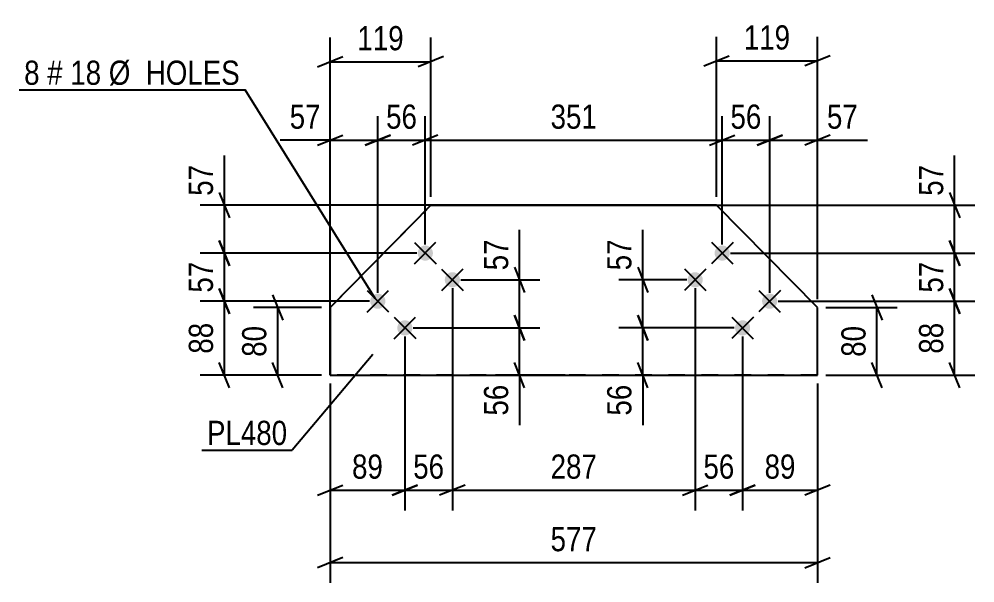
# Model space of a CAD drawing. Header units: millimetres. Extents: x 0 to 1189, y 0 to 841.
# Drawn here: x 143.6 to 256.7, y 121.1 to 187.9 of the extents above; entities that cross this region are included whole.
import ezdxf

# ---------------------------------------------------------------- set-up
doc = ezdxf.new("R2010")
doc.units = ezdxf.units.MM
doc.linetypes.add('DXK_LINE_DOT2', pattern=[3.9198, 1.9599, -1.9599])
doc.styles.add('Arial Narrow', font='ARIALN.TTF', dxfattribs={"height": 0.2})

# ---------------------------------------------------------------- blocks, each defined once
blk = doc.blocks.new('Bolt-570385304-2362 - 2356')
at = {"linetype": 'Continuous'}
for points in [[(192.29, 159.52), (192.15, 159.4), (191.98, 159.32), (191.8, 159.27), (191.61, 159.26), (191.43, 159.29), (191.25, 159.36), (191.09, 159.46), (190.96, 159.59), (190.86, 159.75), (190.79, 159.93), (190.76, 160.11), (190.77, 160.3), (190.82, 160.48), (190.91, 160.65), (191.03, 160.8), (191.17, 160.91), (191.34, 161), (191.52, 161.05), (191.71, 161.06), (191.9, 161.03), (192.07, 160.96), (192.23, 160.85), (192.36, 160.72), (192.46, 160.56), (192.53, 160.39), (192.56, 160.2), (192.55, 160.01), (192.5, 159.83), (192.41, 159.66)], [(195.5, 156.36), (195.35, 156.24), (195.18, 156.16), (195, 156.11), (194.81, 156.1), (194.63, 156.13), (194.45, 156.2), (194.3, 156.3), (194.16, 156.43), (194.06, 156.59), (193.99, 156.77), (193.96, 156.95), (193.98, 157.14), (194.02, 157.32), (194.11, 157.49), (194.23, 157.63), (194.38, 157.75), (194.54, 157.84), (194.73, 157.89), (194.91, 157.89), (195.1, 157.87), (195.27, 157.8), (195.43, 157.69), (195.56, 157.56), (195.67, 157.4), (195.73, 157.23), (195.76, 157.04), (195.75, 156.85), (195.7, 156.67), (195.62, 156.5)], [(186.68, 153.82), (186.53, 153.71), (186.36, 153.62), (186.18, 153.57), (185.99, 153.56), (185.81, 153.59), (185.63, 153.66), (185.47, 153.76), (185.34, 153.9), (185.24, 154.06), (185.17, 154.23), (185.14, 154.42), (185.15, 154.61), (185.2, 154.79), (185.29, 154.95), (185.41, 155.1), (185.55, 155.22), (185.72, 155.3), (185.9, 155.35), (186.09, 155.36), (186.28, 155.33), (186.45, 155.26), (186.61, 155.16), (186.74, 155.03), (186.84, 154.87), (186.91, 154.69), (186.94, 154.51), (186.93, 154.32), (186.88, 154.14), (186.79, 153.97)], [(189.88, 150.66), (189.73, 150.55), (189.56, 150.46), (189.38, 150.41), (189.2, 150.4), (189.01, 150.43), (188.83, 150.5), (188.68, 150.6), (188.54, 150.74), (188.44, 150.9), (188.37, 151.07), (188.35, 151.26), (188.36, 151.44), (188.41, 151.63), (188.49, 151.79), (188.61, 151.94), (188.76, 152.06), (188.92, 152.14), (189.11, 152.19), (189.29, 152.2), (189.48, 152.17), (189.66, 152.1), (189.81, 152), (189.95, 151.87), (190.05, 151.71), (190.11, 151.53), (190.14, 151.35), (190.13, 151.16), (190.08, 150.98), (190, 150.81)]]:
    blk.add_hatch(color=1, dxfattribs=at).paths.add_polyline_path(points)
at = {"color": 1, "linetype": 'Continuous'}
for p, q in [((190.38, 161.42), (192.94, 158.89)), ((190.4, 158.88), (192.92, 161.44)), ((193.58, 158.26), (196.14, 155.73)), ((193.6, 155.71), (196.13, 158.28)), ((184.76, 155.73), (187.32, 153.2)), ((184.78, 153.18), (187.31, 155.74)), ((187.96, 152.57), (190.53, 150.04)), ((187.98, 150.02), (190.51, 152.58))]:
    blk.add_line(p, q, dxfattribs=at)
blk = doc.blocks.new('Bolt-570385304-2372 - 2356')
at = {"linetype": 'Continuous'}
for points in [[(227.43, 159.52), (227.29, 159.4), (227.12, 159.32), (226.94, 159.27), (226.75, 159.26), (226.56, 159.29), (226.39, 159.36), (226.23, 159.46), (226.1, 159.59), (226, 159.75), (225.93, 159.93), (225.9, 160.11), (225.91, 160.3), (225.96, 160.48), (226.05, 160.65), (226.17, 160.8), (226.31, 160.91), (226.48, 161), (226.66, 161.05), (226.85, 161.06), (227.04, 161.03), (227.21, 160.96), (227.37, 160.85), (227.5, 160.72), (227.6, 160.56), (227.67, 160.39), (227.7, 160.2), (227.69, 160.01), (227.64, 159.83), (227.55, 159.66)], [(224.23, 156.36), (224.08, 156.24), (223.92, 156.16), (223.74, 156.11), (223.55, 156.1), (223.36, 156.13), (223.19, 156.2), (223.03, 156.3), (222.9, 156.43), (222.79, 156.59), (222.73, 156.77), (222.7, 156.95), (222.71, 157.14), (222.76, 157.32), (222.84, 157.49), (222.96, 157.63), (223.11, 157.75), (223.28, 157.84), (223.46, 157.89), (223.65, 157.89), (223.83, 157.86), (224.01, 157.8), (224.17, 157.69), (224.3, 157.56), (224.4, 157.4), (224.47, 157.23), (224.5, 157.04), (224.49, 156.85), (224.44, 156.67), (224.35, 156.5)], [(233.05, 153.82), (232.91, 153.71), (232.74, 153.62), (232.56, 153.57), (232.37, 153.56), (232.18, 153.59), (232.01, 153.66), (231.85, 153.76), (231.72, 153.9), (231.62, 154.06), (231.55, 154.23), (231.52, 154.42), (231.53, 154.61), (231.58, 154.79), (231.67, 154.95), (231.78, 155.1), (231.93, 155.22), (232.1, 155.3), (232.28, 155.35), (232.47, 155.36), (232.65, 155.33), (232.83, 155.26), (232.99, 155.16), (233.12, 155.03), (233.22, 154.87), (233.29, 154.69), (233.32, 154.51), (233.31, 154.32), (233.26, 154.14), (233.17, 153.97)], [(229.85, 150.66), (229.7, 150.55), (229.54, 150.46), (229.35, 150.41), (229.17, 150.4), (228.98, 150.43), (228.8, 150.5), (228.65, 150.6), (228.51, 150.74), (228.41, 150.9), (228.35, 151.07), (228.32, 151.26), (228.33, 151.45), (228.38, 151.63), (228.46, 151.79), (228.58, 151.94), (228.73, 152.06), (228.9, 152.14), (229.08, 152.19), (229.27, 152.2), (229.45, 152.17), (229.63, 152.1), (229.78, 152), (229.92, 151.87), (230.02, 151.71), (230.09, 151.53), (230.11, 151.35), (230.1, 151.16), (230.05, 150.98), (229.97, 150.81)]]:
    blk.add_hatch(color=1, dxfattribs=at).paths.add_polyline_path(points)
at = {"color": 1, "linetype": 'Continuous'}
for p, q in [((228.08, 161.42), (225.52, 158.89)), ((225.54, 161.44), (228.06, 158.88)), ((224.88, 158.26), (222.32, 155.73)), ((222.33, 158.28), (224.86, 155.71)), ((233.7, 155.73), (231.14, 153.2)), ((231.15, 155.74), (233.68, 153.18)), ((230.5, 152.57), (227.93, 150.04)), ((227.95, 152.58), (230.48, 150.02))]:
    blk.add_line(p, q, dxfattribs=at)
blk = doc.blocks.new('Part-570385304-2387 - 2356')
at = {"color": 2, "linetype": 'Continuous'}
for p, q in [((192.33, 165.82), (180.39, 153.72)), ((226.13, 165.82), (192.33, 165.82)), ((192.33, 165.82), (192.33, 165.82)), ((238.07, 153.72), (226.13, 165.82)), ((180.39, 153.72), (180.39, 145.7)), ((180.39, 153.72), (180.39, 153.72)), ((238.07, 145.7), (238.07, 153.72)), ((180.39, 145.7), (238.07, 145.7)), ((180.39, 145.7), (180.39, 145.7)), ((238.07, 145.7), (238.07, 145.7))]:
    blk.add_line(p, q, dxfattribs=at)
at = {"color": 7, "linetype": 'DXK_LINE_DOT2'}
for p, q in [((180.39, 153.72), (192.33, 165.82)), ((192.33, 165.82), (226.13, 165.82)), ((180.39, 145.7), (180.39, 153.72)), ((238.07, 145.7), (238.07, 153.72)), ((238.07, 145.7), (180.39, 145.7))]:
    blk.add_line(p, q, dxfattribs=at)
blk = doc.blocks.new('StraightDimension-570385304-2410 - 2356')
at = {"color": 7, "linetype": 'Continuous'}
for p, q in [((253.71, 155.96), (254.91, 152.96)), ((233.42, 154.46), (256.71, 154.46)), ((254.31, 145.7), (254.31, 154.46)), ((254.91, 144.2), (253.71, 147.2)), ((239.07, 145.7), (256.71, 145.7))]:
    blk.add_line(p, q, dxfattribs=at)
at = {"color": 0}
blk.add_wipeout([(253.56, 152.51), (249.36, 152.51), (249.36, 147.65), (253.56, 147.65)], dxfattribs=at)
at = {"color": 3, "style": 'Arial Narrow'}
blk.add_text('88', height=2.863, rotation=90.0002, dxfattribs=at).set_placement((252.96, 148.25))
blk = doc.blocks.new('StraightDimension-570385304-42085 - 2356')
at = {"color": 7, "linetype": 'Continuous'}
for p, q in [((194.86, 156), (194.86, 129.7)), ((223.6, 156), (223.6, 129.7)), ((196.36, 132.7), (193.36, 131.5)), ((222.1, 131.5), (225.1, 132.7)), ((194.86, 132.1), (223.6, 132.1))]:
    blk.add_line(p, q, dxfattribs=at)
at = {"color": 0}
blk.add_wipeout([(212.57, 132.85), (212.57, 137.05), (205.89, 137.05), (205.89, 132.85)], dxfattribs=at)
at = {"color": 3, "style": 'Arial Narrow'}
blk.add_text('287', height=2.863, dxfattribs=at).set_placement((206.49, 133.45))
blk = doc.blocks.new('StraightDimension-570385304-2623 - 2356')
at = {"color": 7, "linetype": 'Continuous'}
for p, q in [((180.39, 144.7), (180.39, 121.11)), ((238.07, 144.7), (238.07, 121.11)), ((181.89, 124.11), (178.89, 122.91)), ((180.39, 123.51), (238.07, 123.51)), ((236.57, 122.91), (239.57, 124.11))]:
    blk.add_line(p, q, dxfattribs=at)
at = {"color": 0}
blk.add_wipeout([(212.57, 124.26), (212.57, 128.46), (205.89, 128.46), (205.89, 124.26)], dxfattribs=at)
at = {"color": 3, "style": 'Arial Narrow'}
blk.add_text('577', height=2.863, dxfattribs=at).set_placement((206.49, 124.86))
blk = doc.blocks.new('StraightDimension-570385304-42084 - 2356')
at = {"color": 7, "linetype": 'Continuous'}
for p, q in [((223.6, 156), (223.6, 129.7)), ((229.22, 150.3), (229.22, 129.7)), ((222.1, 131.5), (225.1, 132.7)), ((230.72, 132.7), (227.72, 131.5)), ((223.6, 132.1), (229.22, 132.1))]:
    blk.add_line(p, q, dxfattribs=at)
at = {"color": 0}
blk.add_wipeout([(228.83, 132.85), (228.83, 137.05), (223.98, 137.05), (223.98, 132.85)], dxfattribs=at)
at = {"color": 3, "style": 'Arial Narrow'}
blk.add_text('56', height=2.863, dxfattribs=at).set_placement((224.58, 133.45))
blk = doc.blocks.new('StraightDimension-570385304-2424 - 2356')
at = {"color": 7, "linetype": 'Continuous'}
for p, q in [((254.31, 165.82), (254.31, 171.72)), ((254.31, 165.82), (254.31, 171.72)), ((253.71, 167.32), (254.91, 164.32)), ((193.33, 165.82), (256.71, 165.82)), ((254.31, 160.16), (254.31, 165.82)), ((254.91, 158.66), (253.71, 161.66)), ((227.8, 160.16), (256.71, 160.16))]:
    blk.add_line(p, q, dxfattribs=at)
at = {"color": 0}
blk.add_wipeout([(253.56, 171.2), (249.36, 171.2), (249.36, 166.34), (253.56, 166.34)], dxfattribs=at)
at = {"color": 3, "style": 'Arial Narrow'}
blk.add_text('57', height=2.863, rotation=90.0002, dxfattribs=at).set_placement((252.96, 166.94))
blk = doc.blocks.new('StraightDimension-570385304-2416 - 2356')
at = {"color": 7, "linetype": 'Continuous'}
for p, q in [((253.71, 161.66), (254.91, 158.66)), ((227.8, 160.16), (256.71, 160.16)), ((254.31, 154.46), (254.31, 160.16)), ((254.91, 152.96), (253.71, 155.96)), ((233.42, 154.46), (256.71, 154.46))]:
    blk.add_line(p, q, dxfattribs=at)
at = {"color": 0}
blk.add_wipeout([(253.56, 159.74), (249.36, 159.74), (249.36, 154.88), (253.56, 154.88)], dxfattribs=at)
at = {"color": 3, "style": 'Arial Narrow'}
blk.add_text('57', height=2.863, rotation=90.0002, dxfattribs=at).set_placement((252.96, 155.48))
blk = doc.blocks.new('StraightDimension-570385304-2628 - 2356')
at = {"color": 7, "linetype": 'Continuous'}
for p, q in [((244.52, 155.22), (245.72, 152.22)), ((239.07, 153.72), (247.52, 153.72)), ((245.12, 145.7), (245.12, 153.72)), ((245.72, 144.2), (244.52, 147.2)), ((239.07, 145.7), (247.52, 145.7))]:
    blk.add_line(p, q, dxfattribs=at)
at = {"color": 0}
blk.add_wipeout([(244.37, 152.14), (240.17, 152.14), (240.17, 147.28), (244.37, 147.28)], dxfattribs=at)
at = {"color": 3, "style": 'Arial Narrow'}
blk.add_text('80', height=2.863, rotation=90.0002, dxfattribs=at).set_placement((243.77, 147.88))
blk = doc.blocks.new('StraightDimension-570385304-42104 - 2356')
at = {"color": 7, "linetype": 'Continuous'}
for p, q in [((167.28, 161.66), (168.48, 158.66)), ((190.66, 160.16), (165.03, 160.16)), ((167.88, 154.46), (167.88, 160.16)), ((168.48, 152.96), (167.28, 155.96)), ((185.04, 154.46), (165.03, 154.46))]:
    blk.add_line(p, q, dxfattribs=at)
at = {"color": 0}
blk.add_wipeout([(167.13, 159.74), (162.93, 159.74), (162.93, 154.88), (167.13, 154.88)], dxfattribs=at)
at = {"color": 3, "style": 'Arial Narrow'}
blk.add_text('57', height=2.863, rotation=90.0002, dxfattribs=at).set_placement((166.53, 155.48))
blk = doc.blocks.new('StraightDimension-570385304-2646 - 2356')
at = {"color": 7, "linetype": 'Continuous'}
for p, q in [((217.4, 157), (217.4, 162.9)), ((217.4, 157), (217.4, 162.9)), ((216.8, 158.5), (218, 155.5)), ((222.6, 157), (214.55, 157)), ((217.4, 151.3), (217.4, 157)), ((218, 149.8), (216.8, 152.8)), ((228.22, 151.3), (214.55, 151.3))]:
    blk.add_line(p, q, dxfattribs=at)
at = {"color": 0}
blk.add_wipeout([(216.65, 162.38), (212.45, 162.38), (212.45, 157.52), (216.65, 157.52)], dxfattribs=at)
at = {"color": 3, "style": 'Arial Narrow'}
blk.add_text('57', height=2.863, rotation=90.0002, dxfattribs=at).set_placement((216.05, 158.12))
blk = doc.blocks.new('StraightDimension-570385304-42062 - 2356')
at = {"color": 7, "linetype": 'Continuous'}
for p, q in [((226.8, 161.16), (226.8, 176.38)), ((232.42, 155.46), (232.42, 176.38)), ((225.3, 172.93), (228.3, 174.13)), ((226.8, 173.53), (232.42, 173.53)), ((233.92, 174.13), (230.92, 172.93))]:
    blk.add_line(p, q, dxfattribs=at)
at = {"color": 0}
blk.add_wipeout([(232.04, 174.28), (232.04, 178.48), (227.18, 178.48), (227.18, 174.28)], dxfattribs=at)
at = {"color": 3, "style": 'Arial Narrow'}
blk.add_text('56', height=2.863, dxfattribs=at).set_placement((227.78, 174.88))
blk = doc.blocks.new('StraightDimension-570385304-2656 - 2356')
at = {"color": 7, "linetype": 'Continuous'}
for p, q in [((216.8, 152.8), (218, 149.8)), ((228.22, 151.3), (214.55, 151.3)), ((217.4, 145.7), (217.4, 151.3)), ((218, 144.2), (216.8, 147.2)), ((212.89, 145.7), (219.8, 145.7)), ((217.4, 145.7), (217.4, 139.8)), ((217.4, 145.7), (217.4, 139.8))]:
    blk.add_line(p, q, dxfattribs=at)
at = {"color": 0}
blk.add_wipeout([(216.65, 145.18), (212.45, 145.18), (212.45, 140.32), (216.65, 140.32)], dxfattribs=at)
at = {"color": 3, "style": 'Arial Narrow'}
blk.add_text('56', height=2.863, rotation=90.0002, dxfattribs=at).set_placement((216.05, 140.92))
blk = doc.blocks.new('StraightDimension-570385304-2670 - 2356')
at = {"color": 7, "linetype": 'Continuous'}
for p, q in [((202.22, 152.8), (203.42, 149.8)), ((190.24, 151.3), (205.22, 151.3)), ((202.82, 145.7), (202.82, 151.3)), ((203.42, 144.2), (202.22, 147.2)), ((208.23, 145.7), (199.97, 145.7)), ((202.82, 145.7), (202.82, 139.8)), ((202.82, 145.7), (202.82, 139.8))]:
    blk.add_line(p, q, dxfattribs=at)
at = {"color": 0}
blk.add_wipeout([(202.07, 145.18), (197.87, 145.18), (197.87, 140.32), (202.07, 140.32)], dxfattribs=at)
at = {"color": 3, "style": 'Arial Narrow'}
blk.add_text('56', height=2.863, rotation=90.0002, dxfattribs=at).set_placement((201.47, 140.92))
blk = doc.blocks.new('StraightDimension-570385304-42105 - 2356')
at = {"color": 7, "linetype": 'Continuous'}
for p, q in [((167.28, 155.96), (168.48, 152.96)), ((185.04, 154.46), (165.03, 154.46)), ((167.88, 145.7), (167.88, 154.46)), ((168.48, 144.2), (167.28, 147.2)), ((179.39, 145.7), (165.03, 145.7))]:
    blk.add_line(p, q, dxfattribs=at)
at = {"color": 0}
blk.add_wipeout([(167.13, 152.51), (162.93, 152.51), (162.93, 147.65), (167.13, 147.65)], dxfattribs=at)
at = {"color": 3, "style": 'Arial Narrow'}
blk.add_text('88', height=2.863, rotation=90.0002, dxfattribs=at).set_placement((166.53, 148.25))
blk = doc.blocks.new('StraightDimension-570385304-2683 - 2356')
at = {"color": 7, "linetype": 'Continuous'}
for p, q in [((202.82, 157), (202.82, 162.9)), ((202.82, 157), (202.82, 162.9)), ((202.22, 158.5), (203.42, 155.5)), ((195.86, 157), (205.22, 157)), ((202.82, 151.3), (202.82, 157)), ((203.42, 149.8), (202.22, 152.8)), ((190.24, 151.3), (205.22, 151.3))]:
    blk.add_line(p, q, dxfattribs=at)
at = {"color": 0}
blk.add_wipeout([(202.07, 162.38), (197.87, 162.38), (197.87, 157.52), (202.07, 157.52)], dxfattribs=at)
at = {"color": 3, "style": 'Arial Narrow'}
blk.add_text('57', height=2.863, rotation=90.0002, dxfattribs=at).set_placement((201.47, 158.12))
blk = doc.blocks.new('StraightDimension-570385304-42061 - 2356')
at = {"color": 7, "linetype": 'Continuous'}
for p, q in [((232.42, 155.46), (232.42, 176.38)), ((238.07, 154.72), (238.07, 176.38)), ((230.92, 172.93), (233.92, 174.13)), ((232.42, 173.53), (238.07, 173.53)), ((239.57, 174.13), (236.57, 172.93)), ((238.07, 173.53), (243.98, 173.53)), ((238.07, 173.53), (243.98, 173.53))]:
    blk.add_line(p, q, dxfattribs=at)
at = {"color": 0}
blk.add_wipeout([(243.45, 174.28), (243.45, 178.48), (238.6, 178.48), (238.6, 174.28)], dxfattribs=at)
at = {"color": 3, "style": 'Arial Narrow'}
blk.add_text('57', height=2.863, dxfattribs=at).set_placement((239.2, 174.88))
blk = doc.blocks.new('StraightDimension-570385304-42063 - 2356')
at = {"color": 7, "linetype": 'Continuous'}
for p, q in [((191.66, 161.16), (191.66, 176.38)), ((226.8, 161.16), (226.8, 176.38)), ((193.16, 174.13), (190.16, 172.93)), ((191.66, 173.53), (226.8, 173.53)), ((225.3, 172.93), (228.3, 174.13))]:
    blk.add_line(p, q, dxfattribs=at)
at = {"color": 0}
blk.add_wipeout([(212.57, 174.28), (212.57, 178.48), (205.89, 178.48), (205.89, 174.28)], dxfattribs=at)
at = {"color": 3, "style": 'Arial Narrow'}
blk.add_text('351', height=2.863, dxfattribs=at).set_placement((206.49, 174.88))
blk = doc.blocks.new('StraightDimension-570385304-42064 - 2356')
at = {"color": 7, "linetype": 'Continuous'}
for p, q in [((186.04, 155.46), (186.04, 176.38)), ((191.66, 161.16), (191.66, 176.38)), ((184.54, 172.93), (187.54, 174.13)), ((186.04, 173.53), (191.66, 173.53)), ((193.16, 174.13), (190.16, 172.93))]:
    blk.add_line(p, q, dxfattribs=at)
at = {"color": 0}
blk.add_wipeout([(191.28, 174.28), (191.28, 178.48), (186.42, 178.48), (186.42, 174.28)], dxfattribs=at)
at = {"color": 3, "style": 'Arial Narrow'}
blk.add_text('56', height=2.863, dxfattribs=at).set_placement((187.02, 174.88))
blk = doc.blocks.new('StraightDimension-570385304-42065 - 2356')
at = {"color": 7, "linetype": 'Continuous'}
for p, q in [((180.39, 146.7), (180.39, 176.38)), ((186.04, 155.46), (186.04, 176.38)), ((180.39, 173.53), (174.48, 173.53)), ((180.39, 173.53), (174.48, 173.53)), ((178.89, 172.93), (181.89, 174.13)), ((180.39, 173.53), (186.04, 173.53)), ((187.54, 174.13), (184.54, 172.93))]:
    blk.add_line(p, q, dxfattribs=at)
at = {"color": 0}
blk.add_wipeout([(179.86, 174.28), (179.86, 178.48), (175.01, 178.48), (175.01, 174.28)], dxfattribs=at)
at = {"color": 3, "style": 'Arial Narrow'}
blk.add_text('57', height=2.863, dxfattribs=at).set_placement((175.61, 174.88))
blk = doc.blocks.new('StraightDimension-570385304-42079 - 2356')
at = {"color": 7, "linetype": 'Continuous'}
for p, q in [((180.39, 154.72), (180.39, 185.67)), ((192.33, 166.82), (192.33, 185.67)), ((178.89, 182.22), (181.89, 183.42)), ((193.83, 183.42), (190.83, 182.22)), ((180.39, 182.82), (192.33, 182.82))]:
    blk.add_line(p, q, dxfattribs=at)
at = {"color": 0}
blk.add_wipeout([(189.7, 183.57), (189.7, 187.77), (183.02, 187.77), (183.02, 183.57)], dxfattribs=at)
at = {"color": 3, "style": 'Arial Narrow'}
blk.add_text('119', height=2.863, dxfattribs=at).set_placement((183.62, 184.17))
blk = doc.blocks.new('StraightDimension-570385304-42081 - 2356')
at = {"color": 7, "linetype": 'Continuous'}
for p, q in [((226.13, 166.82), (226.13, 185.76)), ((238.07, 154.72), (238.07, 185.76)), ((224.63, 182.31), (227.63, 183.51)), ((239.57, 183.51), (236.57, 182.31)), ((226.13, 182.91), (238.07, 182.91))]:
    blk.add_line(p, q, dxfattribs=at)
at = {"color": 0}
blk.add_wipeout([(235.44, 183.66), (235.44, 187.86), (228.76, 187.86), (228.76, 183.66)], dxfattribs=at)
at = {"color": 3, "style": 'Arial Narrow'}
blk.add_text('119', height=2.863, dxfattribs=at).set_placement((229.36, 184.26))
blk = doc.blocks.new('StraightDimension-570385304-42083 - 2356')
at = {"color": 7, "linetype": 'Continuous'}
for p, q in [((229.22, 150.3), (229.22, 129.7)), ((238.07, 144.7), (238.07, 129.7)), ((227.72, 131.5), (230.72, 132.7)), ((239.57, 132.7), (236.57, 131.5)), ((229.22, 132.1), (238.07, 132.1))]:
    blk.add_line(p, q, dxfattribs=at)
at = {"color": 0}
blk.add_wipeout([(236.07, 132.85), (236.07, 137.05), (231.22, 137.05), (231.22, 132.85)], dxfattribs=at)
at = {"color": 3, "style": 'Arial Narrow'}
blk.add_text('89', height=2.863, dxfattribs=at).set_placement((231.82, 133.45))
blk = doc.blocks.new('StraightDimension-570385304-42086 - 2356')
at = {"color": 7, "linetype": 'Continuous'}
for p, q in [((194.86, 156), (194.86, 129.7)), ((189.24, 150.3), (189.24, 129.7)), ((187.74, 131.5), (190.74, 132.7)), ((196.36, 132.7), (193.36, 131.5)), ((189.24, 132.1), (194.86, 132.1))]:
    blk.add_line(p, q, dxfattribs=at)
at = {"color": 0}
blk.add_wipeout([(194.48, 132.85), (194.48, 137.05), (189.63, 137.05), (189.63, 132.85)], dxfattribs=at)
at = {"color": 3, "style": 'Arial Narrow'}
blk.add_text('56', height=2.863, dxfattribs=at).set_placement((190.23, 133.45))
blk = doc.blocks.new('StraightDimension-570385304-42087 - 2356')
at = {"color": 7, "linetype": 'Continuous'}
for p, q in [((189.24, 150.3), (189.24, 129.7)), ((180.39, 144.7), (180.39, 129.7)), ((178.89, 131.5), (181.89, 132.7)), ((190.74, 132.7), (187.74, 131.5)), ((180.39, 132.1), (189.24, 132.1))]:
    blk.add_line(p, q, dxfattribs=at)
at = {"color": 0}
blk.add_wipeout([(187.25, 132.85), (187.25, 137.05), (182.39, 137.05), (182.39, 132.85)], dxfattribs=at)
at = {"color": 3, "style": 'Arial Narrow'}
blk.add_text('89', height=2.863, dxfattribs=at).set_placement((182.99, 133.45))
blk = doc.blocks.new('StraightDimension-570385304-42103 - 2356')
at = {"color": 7, "linetype": 'Continuous'}
for p, q in [((167.88, 165.82), (167.88, 171.72)), ((167.88, 165.82), (167.88, 171.72)), ((167.28, 167.32), (168.48, 164.32)), ((193.36, 165.82), (165.03, 165.82)), ((167.88, 160.16), (167.88, 165.82)), ((168.48, 158.66), (167.28, 161.66)), ((190.66, 160.16), (165.03, 160.16))]:
    blk.add_line(p, q, dxfattribs=at)
at = {"color": 0}
blk.add_wipeout([(167.13, 171.2), (162.93, 171.2), (162.93, 166.34), (167.13, 166.34)], dxfattribs=at)
at = {"color": 3, "style": 'Arial Narrow'}
blk.add_text('57', height=2.863, rotation=90.0002, dxfattribs=at).set_placement((166.53, 166.94))
blk = doc.blocks.new('StraightDimension-570385304-42107 - 2356')
at = {"color": 7, "linetype": 'Continuous'}
for p, q in [((173.59, 155.22), (174.79, 152.22)), ((179.39, 153.72), (171.34, 153.72)), ((174.19, 145.7), (174.19, 153.72)), ((174.79, 144.2), (173.59, 147.2)), ((179.39, 145.7), (171.34, 145.7))]:
    blk.add_line(p, q, dxfattribs=at)
at = {"color": 0}
blk.add_wipeout([(173.44, 152.14), (169.24, 152.14), (169.24, 147.28), (173.44, 147.28)], dxfattribs=at)
at = {"color": 3, "style": 'Arial Narrow'}
blk.add_text('80', height=2.863, rotation=90.0002, dxfattribs=at).set_placement((172.84, 147.88))
blk = doc.blocks.new('MarkSet-570385304-2703 - 2356')
at = {"color": 7, "linetype": 'Continuous'}
for p in [(143.58, 179.48), (185.71, 154.77)]:
    blk.add_line(p, (170.32, 179.48), dxfattribs=at)
at = {"color": 0}
for points in [[(146.01, 180.08), (146.01, 183.08), (144.18, 183.08), (144.18, 180.08)], [(148.74, 180.08), (148.74, 183.08), (146.91, 183.08), (146.91, 180.08)], [(153.3, 180.08), (153.3, 183.08), (149.64, 183.08), (149.64, 180.08)], [(169.72, 180.08), (169.72, 183.08), (154.2, 183.08), (154.2, 180.08)]]:
    blk.add_wipeout(points, dxfattribs=at)
for points in [[(146.01, 180.08), (146.01, 183.08), (144.18, 183.08), (144.18, 180.08)], [(148.74, 180.08), (148.74, 183.08), (146.91, 183.08), (146.91, 180.08)], [(153.3, 180.08), (153.3, 183.08), (149.64, 183.08), (149.64, 180.08)], [(169.72, 180.08), (169.72, 183.08), (154.2, 183.08), (154.2, 180.08)]]:
    blk.add_wipeout(points, dxfattribs=at)
at = {"color": 3, "style": 'Arial Narrow'}
for s, height, p in [('8', 2.86, (144.18, 180.08)), ('#', 2.86, (146.91, 180.08)), ('18', 2.863, (149.64, 180.08)), ('Ø  HOLES', 2.863, (154.2, 180.08))]:
    blk.add_text(s, height=height, dxfattribs=at).set_placement(p)
blk = doc.blocks.new('Mark-570385304-2383 - 2356')
at = {"color": 30, "linetype": 'Continuous'}
for p in [(185.45, 148.17), (165.22, 136.84)]:
    blk.add_line(p, (175.92, 136.84), dxfattribs=at)
at = {"color": 0}
blk.add_wipeout([(175.32, 137.44), (175.32, 140.44), (165.82, 140.44), (165.82, 137.44)], dxfattribs=at)
blk.add_wipeout([(175.32, 137.44), (175.32, 140.44), (165.82, 140.44), (165.82, 137.44)], dxfattribs=at)
at = {"color": 3, "style": 'Arial Narrow'}
blk.add_text('PL480', height=2.863, dxfattribs=at).set_placement((165.82, 137.44))

msp = doc.modelspace()

# ---------------------------------------------------------------- block references
for name in ['Part-570385304-2387 - 2356', 'Bolt-570385304-2362 - 2356', 'Bolt-570385304-2372 - 2356']:
    msp.add_blockref(name, (0, 0))

# ---------------------------------------------------------------- next in the draw order: block references
for name in ['StraightDimension-570385304-2424 - 2356', 'StraightDimension-570385304-42104 - 2356', 'StraightDimension-570385304-42085 - 2356', 'StraightDimension-570385304-2410 - 2356']:
    msp.add_blockref(name, (0, 0))

# ---------------------------------------------------------------- next in the draw order: block references
msp.add_blockref('StraightDimension-570385304-2623 - 2356', (0, 0))

# ---------------------------------------------------------------- next in the draw order: block references
for name in ['StraightDimension-570385304-42105 - 2356', 'StraightDimension-570385304-42084 - 2356', 'StraightDimension-570385304-2670 - 2356']:
    msp.add_blockref(name, (0, 0))

# ---------------------------------------------------------------- next in the draw order: block references
for name in ['StraightDimension-570385304-2683 - 2356', 'StraightDimension-570385304-2416 - 2356']:
    msp.add_blockref(name, (0, 0))

# ---------------------------------------------------------------- next in the draw order: block references
for name in ['StraightDimension-570385304-2646 - 2356', 'StraightDimension-570385304-2628 - 2356']:
    msp.add_blockref(name, (0, 0))

# ---------------------------------------------------------------- next in the draw order: block references
for name in ['StraightDimension-570385304-42062 - 2356', 'StraightDimension-570385304-2656 - 2356']:
    msp.add_blockref(name, (0, 0))

# ---------------------------------------------------------------- next in the draw order: block references
for name in ['StraightDimension-570385304-42063 - 2356', 'StraightDimension-570385304-42061 - 2356', 'StraightDimension-570385304-42083 - 2356']:
    msp.add_blockref(name, (0, 0))

# ---------------------------------------------------------------- next in the draw order: block references
for name in ['StraightDimension-570385304-42081 - 2356', 'StraightDimension-570385304-42064 - 2356']:
    msp.add_blockref(name, (0, 0))

# ---------------------------------------------------------------- next in the draw order: block references
msp.add_blockref('StraightDimension-570385304-42065 - 2356', (0, 0))

# ---------------------------------------------------------------- next in the draw order: block references
msp.add_blockref('StraightDimension-570385304-42079 - 2356', (0, 0))

# ---------------------------------------------------------------- next in the draw order: block references
for name in ['StraightDimension-570385304-42103 - 2356', 'StraightDimension-570385304-42086 - 2356']:
    msp.add_blockref(name, (0, 0))

# ---------------------------------------------------------------- next in the draw order: block references
msp.add_blockref('StraightDimension-570385304-42087 - 2356', (0, 0))

# ---------------------------------------------------------------- next in the draw order: block references
msp.add_blockref('StraightDimension-570385304-42107 - 2356', (0, 0))

# ---------------------------------------------------------------- next in the draw order: block references
for name in ['MarkSet-570385304-2703 - 2356', 'Mark-570385304-2383 - 2356']:
    msp.add_blockref(name, (0, 0))

doc.saveas('drawing.dxf')
